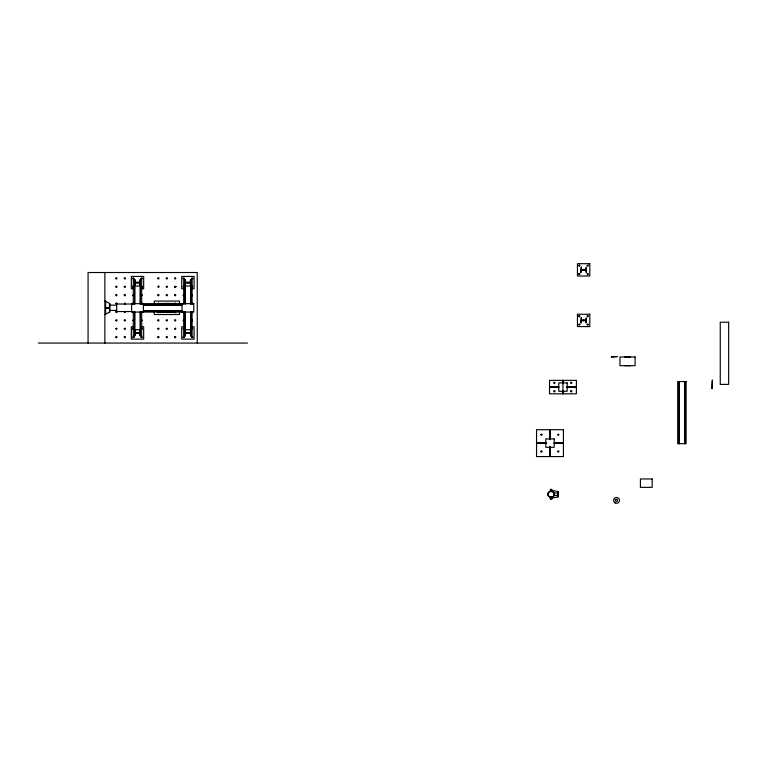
<?xml version="1.0" encoding="UTF-8"?>
<svg xmlns="http://www.w3.org/2000/svg" width="767" height="767" viewBox="0 0 767 767"><rect width="100%" height="100%" fill="white"/><g stroke="black" fill="none" stroke-linecap="round" stroke-linejoin="round"><path stroke-width="1.15" d="M133.803 287.289C132.039 288.267 132.71 285.171 133.803 286.283C132.212 285.209 132.442 288.507 133.861 287.222M133.995 278.574L133.305 277.673L132.614 278.574M132.614 311.805L132.94 312.61L133.803 312.495M132.586 328.957L132.94 328.161L133.803 328.286M132.586 337.183L133.305 336.464L134.014 337.183M142.394 278.574L141.703 277.673L141.013 278.574M140.984 337.183L141.703 336.464L142.413 337.183M157.81 311.805L158.501 312.706L159.191 311.805M174.608 311.805L175.298 312.706L175.988 311.805M184.387 278.574L183.696 277.673L183.006 278.574M183.006 311.805L183.696 312.706M182.977 337.183L183.696 336.464L184.406 337.183M192.785 278.574L192.095 277.673L191.405 278.574M191.405 311.805L192.095 312.706L192.785 311.805M191.376 337.183L192.095 336.464L192.805 337.183M133.995 278.574L133.305 279.111L132.614 278.574M142.394 278.574L141.703 279.111L141.013 278.574M184.387 278.574L183.696 279.111L183.006 278.574M192.785 278.574L192.095 279.111L191.405 278.574M142.259 287.222C141.262 284.816 143.18 287.002 141.511 287.472M125.405 304.096L124.906 302.879L124.398 304.096M142.202 304.096L142.317 303.233L141.511 302.898M158.999 304.096L158.501 302.879L157.992 304.096M133.918 337.538L132.681 337.538M142.317 337.538L141.08 337.538M175.796 304.096L175.298 302.879L174.79 304.096M192.594 304.096L192.095 302.879L191.587 304.096M184.31 337.538L183.073 337.538M192.709 337.538L191.472 337.538M133.803 295.698L132.586 295.19L133.803 294.691M133.803 320.894L132.586 320.385L133.803 319.887M133.803 329.283L132.586 328.784M104.916 314.508L109.949 311.987L109.949 303.588L104.916 301.067M551.828 498.071L558.376 496.891L558.376 491.599L551.828 490.42M158.491 286.081C156.094 287.644 160.907 287.615 158.501 286.081M183.696 286.072L182.977 286.781L183.696 287.5M141.511 294.499L142.413 295.19L141.511 295.88M183.696 294.48L182.977 295.19L183.696 295.909M183.696 302.879L183.188 304.096M141.511 319.695L142.413 320.385L141.511 321.076M183.696 319.676L182.977 320.385L183.696 321.105M141.511 328.094L142.413 328.784L141.511 329.465M183.696 328.065L182.977 328.784L183.696 329.494M551.655 496.987L552.365 496.891A2.742 2.742 0 0 0 554.033 495.616L554.033 492.874A2.742 2.742 0 0 0 552.365 491.599L551.655 491.503M580.907 269.859L586.362 269.859M134.771 282.582L140.227 282.582M185.163 282.582L190.619 282.582M133.573 288.756L131.33 288.756L131.33 276.417L143.669 276.417L143.669 288.756L141.425 288.756M183.965 288.756L181.721 288.756L181.721 276.417L194.07 276.417L194.07 288.756L191.817 288.756M159.335 303.502L174.454 303.502M164.713 303.837L162.527 303.502M169.076 303.837L171.262 303.502M133.333 304.01L116.67 304.01L116.67 311.565L132.145 311.565M141.674 304.01L144.052 304.135M143.573 304.969L181.817 304.969M109.949 305.141L116.67 305.141M143.573 305.141L181.817 305.141M105.587 307.538L109.451 307.538M105.587 307.788L109.451 307.788M105.587 308.037L109.451 308.037M109.949 310.434L116.67 310.434M143.573 310.597L181.817 310.597M143.573 310.76L181.817 310.76M164.713 311.901L162.527 312.236M169.076 311.901L171.262 312.236M159.335 312.236L174.454 312.236M580.907 320.414L586.362 320.414M133.573 326.809L131.33 326.809L131.33 339.148L143.669 339.148L143.669 326.809L141.425 326.809M183.965 326.809L181.721 326.809L181.721 339.148L194.07 339.148L194.07 326.809L191.817 326.809M134.771 330.251L135.136 332.648L139.862 332.648L140.227 330.251M185.163 330.251L185.537 332.648L190.254 332.648L190.619 330.251M134.771 332.983L140.227 332.983M185.163 332.983L190.619 332.983M134.771 335.706L135.136 333.319L139.862 333.319L140.227 335.706M185.163 335.706L185.537 333.319L190.254 333.319L190.619 335.706M38.35 343.06L247.482 343.06M549.517 386.836L558.76 386.836M566.506 386.836L576.391 386.836M549.517 387.086L558.76 387.086M566.506 387.086L576.391 387.086M549.517 387.335L558.76 387.335M566.506 387.335L576.391 387.335M536.555 442.875L546.44 442.875M554.186 442.875L563.429 442.875M536.555 443.125L546.44 443.125M554.186 443.125L563.429 443.125M536.555 443.384L546.44 443.384M554.186 443.384L563.429 443.384M554.062 492.941L557.877 493.114M557.877 495.377L554.062 495.549M141.511 312.677L142.394 311.805M174.79 287.299C177.503 285.353 172.959 287.999 175.988 286.609M133.803 303.09L132.796 303.09L132.796 304.096M174.79 287.299L174.934 286.177L175.979 286.609M684.816 381.535L684.816 443.69M684.643 381.535L684.643 443.69M679.188 381.535L679.188 443.69M679.016 381.535L679.016 443.69M630.464 356.943L624.587 356.943M630.464 365.677L624.587 365.677M583.629 269.524L583.629 270.195M583.629 320.079L583.629 320.75M563.208 380.365L563.208 383.596M563.208 390.566L563.208 393.807M562.959 382.886L562.959 391.285M562.7 380.365L562.7 383.596M562.7 390.566L562.7 393.807M557.877 491.599L557.877 496.891M551.828 491.532L551.655 489.241L551.655 491.676A2.569 2.569 0 0 1 553.477 492.424L553.889 492.96A2.569 2.569 0 0 1 553.889 495.53L553.477 496.067A2.569 2.569 0 0 1 551.655 496.815L551.655 499.25L551.828 496.958M550.246 429.693L550.246 439.577M550.246 446.672L550.246 456.566M549.987 429.693L549.987 439.577M549.987 446.672L549.987 456.566M549.738 429.693L549.738 439.577M549.738 446.672L549.738 456.566M197.253 343.06L197.253 272.515L88.071 272.515L88.071 343.06M192.095 303.694L192.095 279.859L190.254 279.859L190.254 282.246L185.537 282.246L185.537 279.859L183.696 279.859L183.696 303.694M192.095 312.035L192.095 335.879L190.619 335.879L190.619 311.431M190.791 279.859L190.791 303.694M190.791 312.035L190.791 335.879M190.619 279.859L190.619 304.307M187.896 282.246L187.896 282.927M187.896 332.648L187.896 333.319M185.163 279.859L185.163 304.307M185.163 311.431L185.163 335.879L183.696 335.879L183.696 312.035M184.991 279.859L184.991 303.694M184.991 312.035L184.991 335.879M182.009 303.665L182.009 312.064M179.497 304.432L179.497 301.067L154.301 301.067L154.301 304.432M179.497 312.265L179.497 314.508L154.301 314.508L154.301 312.265M169.833 303.502L163.956 303.502M169.833 312.236L163.956 312.236M143.381 303.665L143.381 312.064M141.703 303.694L141.703 279.859L139.862 279.859L139.862 282.246L135.136 282.246L135.136 279.859L133.305 279.859L133.305 303.694M141.703 312.035L141.703 335.879L140.227 335.879L140.227 311.431M140.399 279.859L140.399 303.694M140.399 312.035L140.399 335.879M140.227 279.859L140.227 304.307M137.504 282.246L137.504 282.927M137.504 332.648L137.504 333.319M134.771 279.859L134.771 304.307M134.771 311.431L134.771 335.879L133.305 335.879L133.305 312.035M134.599 279.859L134.599 303.694M134.599 312.035L134.599 335.879M109.451 303.588L109.451 311.987M105.587 301.067L105.587 314.508M104.868 272.515L104.868 343.06M134.771 330.414A4.851 4.851 0 0 1 140.227 330.414M185.163 330.414A4.851 4.851 0 0 1 190.619 330.414M115.807 286.618C116.709 289.332 117.917 284.672 115.807 286.618M124.206 286.618C125.107 289.332 126.315 284.672 124.206 286.618M166.209 286.618C167.101 289.332 168.309 284.672 166.209 286.618M191.405 286.618C192.296 289.332 193.514 284.672 191.405 286.599C192.287 289.322 193.514 284.672 191.405 286.618M115.817 278.21C116.689 280.933 117.936 276.283 115.817 278.21M115.817 295.007C116.689 297.73 117.936 293.08 115.817 295.007M115.817 303.406C116.689 306.129 117.936 301.479 115.817 303.406M115.817 311.805C116.689 314.528 117.936 309.878 115.817 311.805M115.817 320.203C116.689 322.926 117.936 318.276 115.817 320.203M115.817 328.602C116.689 331.325 117.936 326.675 115.817 328.602M115.817 337.001C116.689 339.723 117.936 335.074 115.817 337.001M124.216 278.21C125.088 280.933 126.334 276.283 124.216 278.21M124.216 295.007C125.088 297.73 126.334 293.08 124.216 295.007M124.216 311.805C125.088 314.528 126.334 309.878 124.216 311.805M124.216 320.203C125.088 322.926 126.334 318.276 124.216 320.203M124.216 328.602C125.088 331.325 126.334 326.675 124.216 328.602M124.216 337.001C125.088 339.723 126.334 335.074 124.216 337.001M157.81 278.21C158.683 280.933 159.929 276.283 157.81 278.21M157.81 295.007C158.683 297.73 159.929 293.08 157.81 295.007M157.81 320.203C158.683 322.926 159.929 318.276 157.81 320.203M157.81 328.602C158.683 331.325 159.929 326.675 157.81 328.602M157.81 337.001C158.683 339.723 159.929 335.074 157.81 337.001M166.209 278.21C167.081 280.933 168.328 276.283 166.209 278.21M166.209 295.007C167.081 297.73 168.328 293.08 166.209 295.007M166.209 320.203C167.081 322.926 168.328 318.276 166.209 320.203M166.209 328.602C167.081 331.325 168.328 326.675 166.209 328.602M166.209 337.001C167.081 339.723 168.328 335.074 166.209 337.001M174.608 278.21C175.48 280.933 176.726 276.283 174.608 278.21M174.608 295.007C175.48 297.73 176.726 293.08 174.608 295.007M174.608 320.203C175.48 322.926 176.726 318.276 174.608 320.203M174.608 328.602C175.48 331.325 176.726 326.675 174.608 328.602M174.608 337.001C175.48 339.723 176.726 335.074 174.608 337.001M191.405 295.007C192.277 297.73 193.524 293.08 191.405 295.007M191.405 320.203C192.277 322.926 193.524 318.276 191.405 320.203M191.405 328.592C192.268 331.334 193.533 326.665 191.405 328.602M540.898 434.544C541.78 437.267 543.026 432.617 540.898 434.544M540.898 451.341C541.78 454.064 543.026 449.414 540.898 451.341M553.87 382.704C554.742 385.427 555.989 380.777 553.87 382.704M553.87 391.103C554.742 393.826 555.989 389.176 553.87 391.103M578.74 265.468C579.612 268.201 580.859 263.551 578.74 265.468M578.74 273.867C579.612 276.599 580.859 271.949 578.74 273.867M557.695 434.544C558.577 437.267 559.824 432.617 557.695 434.544M557.695 451.341C558.577 454.064 559.824 449.414 557.695 451.341M578.74 316.033C579.612 318.756 580.859 314.106 578.74 316.033M570.667 382.704C571.54 385.427 572.786 380.777 570.667 382.704M578.74 324.431C579.612 327.154 580.859 322.504 578.74 324.431M587.139 265.468C588.021 268.201 589.257 263.551 587.139 265.468M570.667 391.103C571.54 393.826 572.786 389.176 570.667 391.103M587.139 273.867C588.021 276.599 589.257 271.949 587.139 273.867M587.139 316.033C588.021 318.756 589.257 314.106 587.139 316.033M587.139 324.431C588.021 327.154 589.257 322.504 587.139 324.431M615.249 500.026C616.898 505.165 619.237 496.412 615.249 500.026M550.284 491.532L549.738 491.599A2.742 2.742 0 0 0 549.738 496.891L550.284 496.958L550.447 499.25L550.447 496.815A2.569 2.569 0 0 1 547.878 494.245A2.569 2.569 0 0 1 550.447 491.676L550.447 489.241L550.284 491.532M589.804 263.685L577.455 263.685L577.455 276.024L589.804 276.024L589.804 263.685M581.271 267.127L580.907 272.582L581.271 270.195L585.988 270.195C586.352 278.325 586.352 261.384 585.988 269.524L581.271 269.524L581.271 267.127M139.862 282.927L135.136 282.927L134.771 285.314A4.851 4.851 0 0 0 140.227 285.314L139.862 282.927M190.254 282.927L185.537 282.927L185.163 285.314A4.851 4.851 0 0 0 190.619 285.314L190.254 282.927M193.773 303.665L131.617 303.665L131.617 312.064L193.773 312.064L193.773 303.665M589.804 314.24L577.455 314.24L577.455 326.589L589.804 326.589L589.804 314.24M581.271 317.691L580.907 323.147L581.271 320.75L585.988 320.75C586.352 328.89 586.352 311.948 585.988 320.079L581.271 320.079L581.271 317.691M728.65 322.236L720.251 322.236L720.251 384.392L728.65 384.392L728.65 322.236M617.234 356.578L611.347 356.943L617.234 356.578M635.086 356.943L619.966 356.943L619.966 365.677L635.086 365.677L635.086 356.943M712.342 380.192L711.968 388.591L712.342 380.192M576.391 380.365L549.517 380.365L549.517 393.807L576.391 393.807L576.391 380.365M686.12 381.535L677.721 381.535L677.721 443.69L686.12 443.69L686.12 381.535M567.158 382.886L558.76 382.886L558.76 391.285L567.158 391.285L567.158 382.886M563.429 429.693L536.555 429.693L536.555 456.566L563.429 456.566L563.429 429.693M554.186 438.925L545.788 438.925L545.788 447.324L554.186 447.324L554.186 438.925M652.18 478.963L640.426 478.963L640.426 487.361L652.18 487.361L652.18 478.963M615.076 502.922A2.943 2.943 0 0 0 619.487 500.381A2.943 2.943 0 0 0 615.076 497.831A2.943 2.943 0 0 0 615.076 502.922"/></g></svg>
